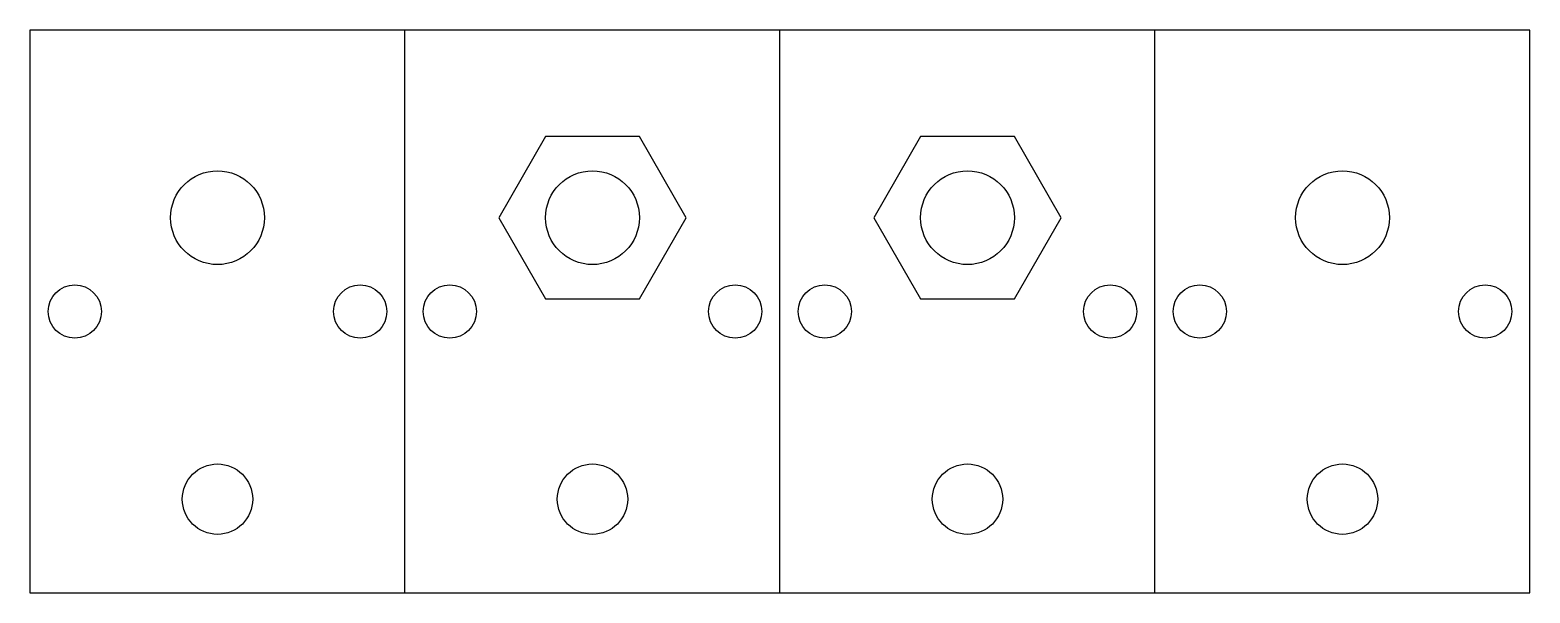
# Model space of a CAD drawing. Header units: inches. Extents: x 16.85 to 20.85, y 5.82 to 7.32.
import ezdxf

# ---------------------------------------------------------------- set-up
doc = ezdxf.new("R2010")
doc.units = ezdxf.units.IN
doc.header["$MEASUREMENT"] = 0

msp = doc.modelspace()

# ---------------------------------------------------------------- linework, layer by layer
for p, q in [((17.8533, 7.3171), (16.8533, 7.3171)), ((16.8533, 7.3171), (16.8533, 5.8171)), ((17.8533, 5.8171), (17.8533, 7.3171)), ((18.8533, 7.3171), (17.8533, 7.3171)), ((18.8533, 5.8171), (18.8533, 7.3171)), ((19.8533, 7.3171), (18.8533, 7.3171)), ((19.8533, 5.8171), (19.8533, 7.3171)), ((20.8533, 7.3171), (19.8533, 7.3171)), ((20.8533, 5.8171), (20.8533, 7.3171)), ((16.8533, 5.8171), (17.8533, 5.8171)), ((17.8533, 5.8171), (18.8533, 5.8171)), ((18.8533, 5.8171), (19.8533, 5.8171)), ((19.8533, 5.8171), (20.8533, 5.8171))]:
    msp.add_line(p, q)
for points in [[(18.2283, 7.0336), (18.1033, 6.8171), (18.2283, 6.6006), (18.4783, 6.6006), (18.6033, 6.8171), (18.4783, 7.0336)], [(19.2283, 7.0336), (19.1033, 6.8171), (19.2283, 6.6006), (19.4783, 6.6006), (19.6033, 6.8171), (19.4783, 7.0336)]]:
    msp.add_lwpolyline(points, close=True)
for centre, radius in [((17.3533, 6.8171), 0.125), ((18.3533, 6.8171), 0.125), ((19.3533, 6.8171), 0.125), ((20.3533, 6.8171), 0.125), ((16.9728, 6.5671), 0.071), ((17.7338, 6.5671), 0.071), ((17.9728, 6.5671), 0.071), ((18.7338, 6.5671), 0.071), ((18.9728, 6.5671), 0.071), ((19.7338, 6.5671), 0.071), ((19.9728, 6.5671), 0.071), ((20.7338, 6.5671), 0.071), ((17.3533, 6.0671), 0.0938), ((18.3533, 6.0671), 0.0938), ((19.3533, 6.0671), 0.0938), ((20.3533, 6.0671), 0.0938)]:
    msp.add_circle(centre, radius)

doc.saveas('drawing.dxf')
